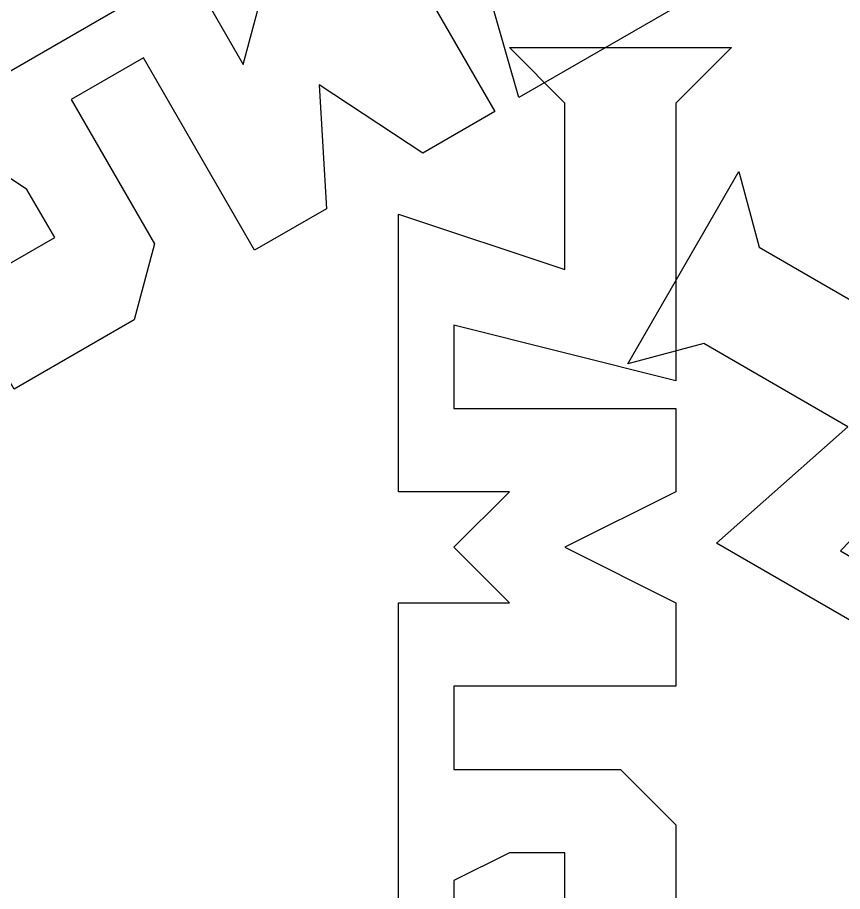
# Model space of a CAD drawing. Extents: x -31.2 to 31.2, y -29.9 to 29.9.
# Drawn here: x -14.86 to 0, y -14.2 to 1.54 of the extents above; entities that cross this region are included whole.
import ezdxf

# ---------------------------------------------------------------- set-up
doc = ezdxf.new("R2010")
doc.units = 0

msp = doc.modelspace()

# ---------------------------------------------------------------- linework, layer by layer
for points in [[(-1.5, 2.598, 0), (-5.83, 0.098, 0), (-6.964, 4.062, 0)], [(-8.263, 3.312, 0), (-6.263, -0.152, 0), (-7.562, -0.902, 0), (-9.428, 0.33, 0), (-9.294, -1.902, 0), (-10.593, -2.652, 0), (-12.593, 0.812, 0), (-13.892, 0.062, 0), (-12.392, -2.536, 0), (-12.758, -3.902, 0), (-14.923, -5.152, 0), (-15.923, -3.42, 0), (-14.191, -2.42, 0), (-14.691, -1.554, 0), (-15.624, -0.938, 0), (-16.923, -1.688, 0), (-17.423, -0.822, 0), (-11.794, 2.428, 0), (-10.794, 0.696, 0), (-10.428, 2.062, 0)], [(-8, -15.5, 0), (-8, -9, 0), (-6, -9, 0), (-7, -8, 0), (-6, -7, 0), (-8, -7, 0), (-8, -2, 0), (-5, -3, 0), (-5, 0, 0), (-6, 1, 0), (-2, 1, 0), (-2, 1, 0), (-3, 0, 0), (-3, -5, 0), (-7, -4, 0), (-7, -5.5, 0), (-3, -5.5, 0), (-3, -7, 0), (-5, -8, 0), (-3, -9, 0), (-3, -10.5, 0), (-7, -10.5, 0), (-7, -12, 0), (-4, -12, 0), (-3, -13, 0), (-3, -15.5, 0)], [(2.062, -10.428, 0), (-2.268, -7.928, 0), (0.098, -5.83, 0), (-2.5, -4.33, 0), (-3.866, -4.696, 0), (-1.866, -1.232, 0), (-1.866, -1.232, 0), (-1.5, -2.598, 0), (2.83, -5.098, 0), (-0.036, -8.062, 0), (1.263, -8.812, 0)], [(-5, -15.5, 0), (-5, -13.5, 0), (-6, -13.5, 0), (-7, -14, 0), (-7, -15.5, 0)]]:
    msp.add_polyline3d(points)

doc.saveas('drawing.dxf')
